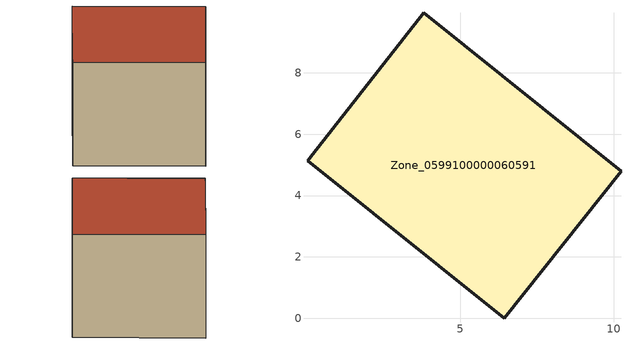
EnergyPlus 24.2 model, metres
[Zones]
Zone_0599100000060591
 floor ground (C_G): 0.2,5.34 3.82,9.96 10.24,4.79 6.43,0 0.03,5.13 z0.54
 wall outside (C_F): 6.43,0 10.24,4.79 3.82,9.96 0.2,5.34 0.03,5.13 6.43,0 z0.54:8.28
 roof outside (C_R): 3.82,9.96 0.2,5.34 0.03,5.13 6.43,0 10.24,4.79 z8.28
[BUILDING]
Pand.0599100000060591: North Axis=0; Terrain=City; Loads Convergence Tolerance Value=0.04; Temperature Convergence Tolerance Value=0.4; Solar Distribution=FullExterior; Maximum Number of Warmup Days=25; Minimum Number of Warmup Days=1
[Site:Location]
Rotterdam.The.Hague.AP_ZH_NLD Design_Conditions: Latitude=51.96; Longitude=4.45; Time Zone=1; Elevation=-4.5
[SITE:GROUNDTEMPERATURE:BUILDINGSURFACE]
18, 18, 18, 18, 18, 18, 18, 18, 18, 18, 18, 18
[MATERIAL] Thermal Absorptance=0.9; Solar Absorptance=0.7; Visible Absorptance=0.7
Name | Roughness | Thickness | Conductivity | Density | Specific Heat
G.TI.1965-1974 | MediumSmooth | 0.15 | 0.882353 | 540 | 1210
F.TI.1965-1974 | Rough | 0.3 | 0.697674 | 1920 | 840
R.TI.1965-1974 | MediumRough | 0.2 | 0.232558 | 1500 | 1000
[CONSTRUCTION]
C_G: G.TI.1965-1974
C_F: F.TI.1965-1974
C_R: R.TI.1965-1974
[ZONE]
Zone_0599100000060591: Type=1; Multiplier=1; Ceiling Height=Autocalculate; Volume=Autocalculate; Floor Area=autocalculate; Part of Total Floor Area=Yes
[ZONEINFILTRATION:DESIGNFLOWRATE]
Infil_Zone_0599100000060591: Zone or ZoneList or Space or SpaceList=Zone_0599100000060591; Schedule=AlwaysOn; Design Flow Rate Calculation Method=Flow/Area; Flow Rate per Floor Area=0.003; Constant Term Coefficient=1; Temperature Term Coefficient=0; Velocity Term Coefficient=0; Velocity Squared Term Coefficient=0
[HVACTEMPLATE:ZONE:IDEALLOADSAIRSYSTEM]
Zone_0599100000060591: Maximum Heating Supply Air Temperature=50; Minimum Cooling Supply Air Temperature=13; Maximum Heating Supply Air Humidity Ratio=0.0156; Minimum Cooling Supply Air Humidity Ratio=0.0077; Heating Limit=NoLimit; Cooling Limit=NoLimit; Dehumidification Control Type=ConstantSensibleHeatRatio; Cooling Sensible Heat Ratio=0.7; Dehumidification Setpoint=60; Humidification Control Type=None; Humidification Setpoint=30; Outdoor Air Method=None; Outdoor Air Flow Rate per Person=0.00944; Outdoor Air Flow Rate per Zone Floor Area=0; Outdoor Air Flow Rate per Zone=0; Demand Controlled Ventilation Type=None; Outdoor Air Economizer Type=NoEconomizer; Heat Recovery Type=None; Sensible Heat Recovery Effectiveness=0.7; Latent Heat Recovery Effectiveness=0.65
[ZONECONTROL:THERMOSTAT]
ThermostatControl_Zone_0599100000060591: Zone or ZoneList=Zone_0599100000060591; Control Type Schedule=DualSetpointControlType; Control 1=Thermostat_Zone_0599100000060591; Temperature Difference Between Cutout And Setpoint=0
[THERMOSTATSETPOINT:DUALSETPOINT]
Thermostat_Zone_0599100000060591: Heating Setpoint Temperature Schedule=HeatingSetpoint_Zone_0599100000060591; Cooling Setpoint Temperature Schedule=CoolingSetpoint_Zone_0599100000060591
[SCHEDULE:COMPACT]
HeatingSetpoint_Zone_0599100000060591: Through: 12/31, For: AllDays, Until: 24:00, 21
CoolingSetpoint_Zone_0599100000060591: Through: 12/31, For: AllDays, Until: 24:00, 24
DualSetpointControlType: Through: 12/31, For: AllDays, Until: 24:00, 4
AlwaysOn: Through: 12/31, For: AllDays, Until: 24:00, 1
